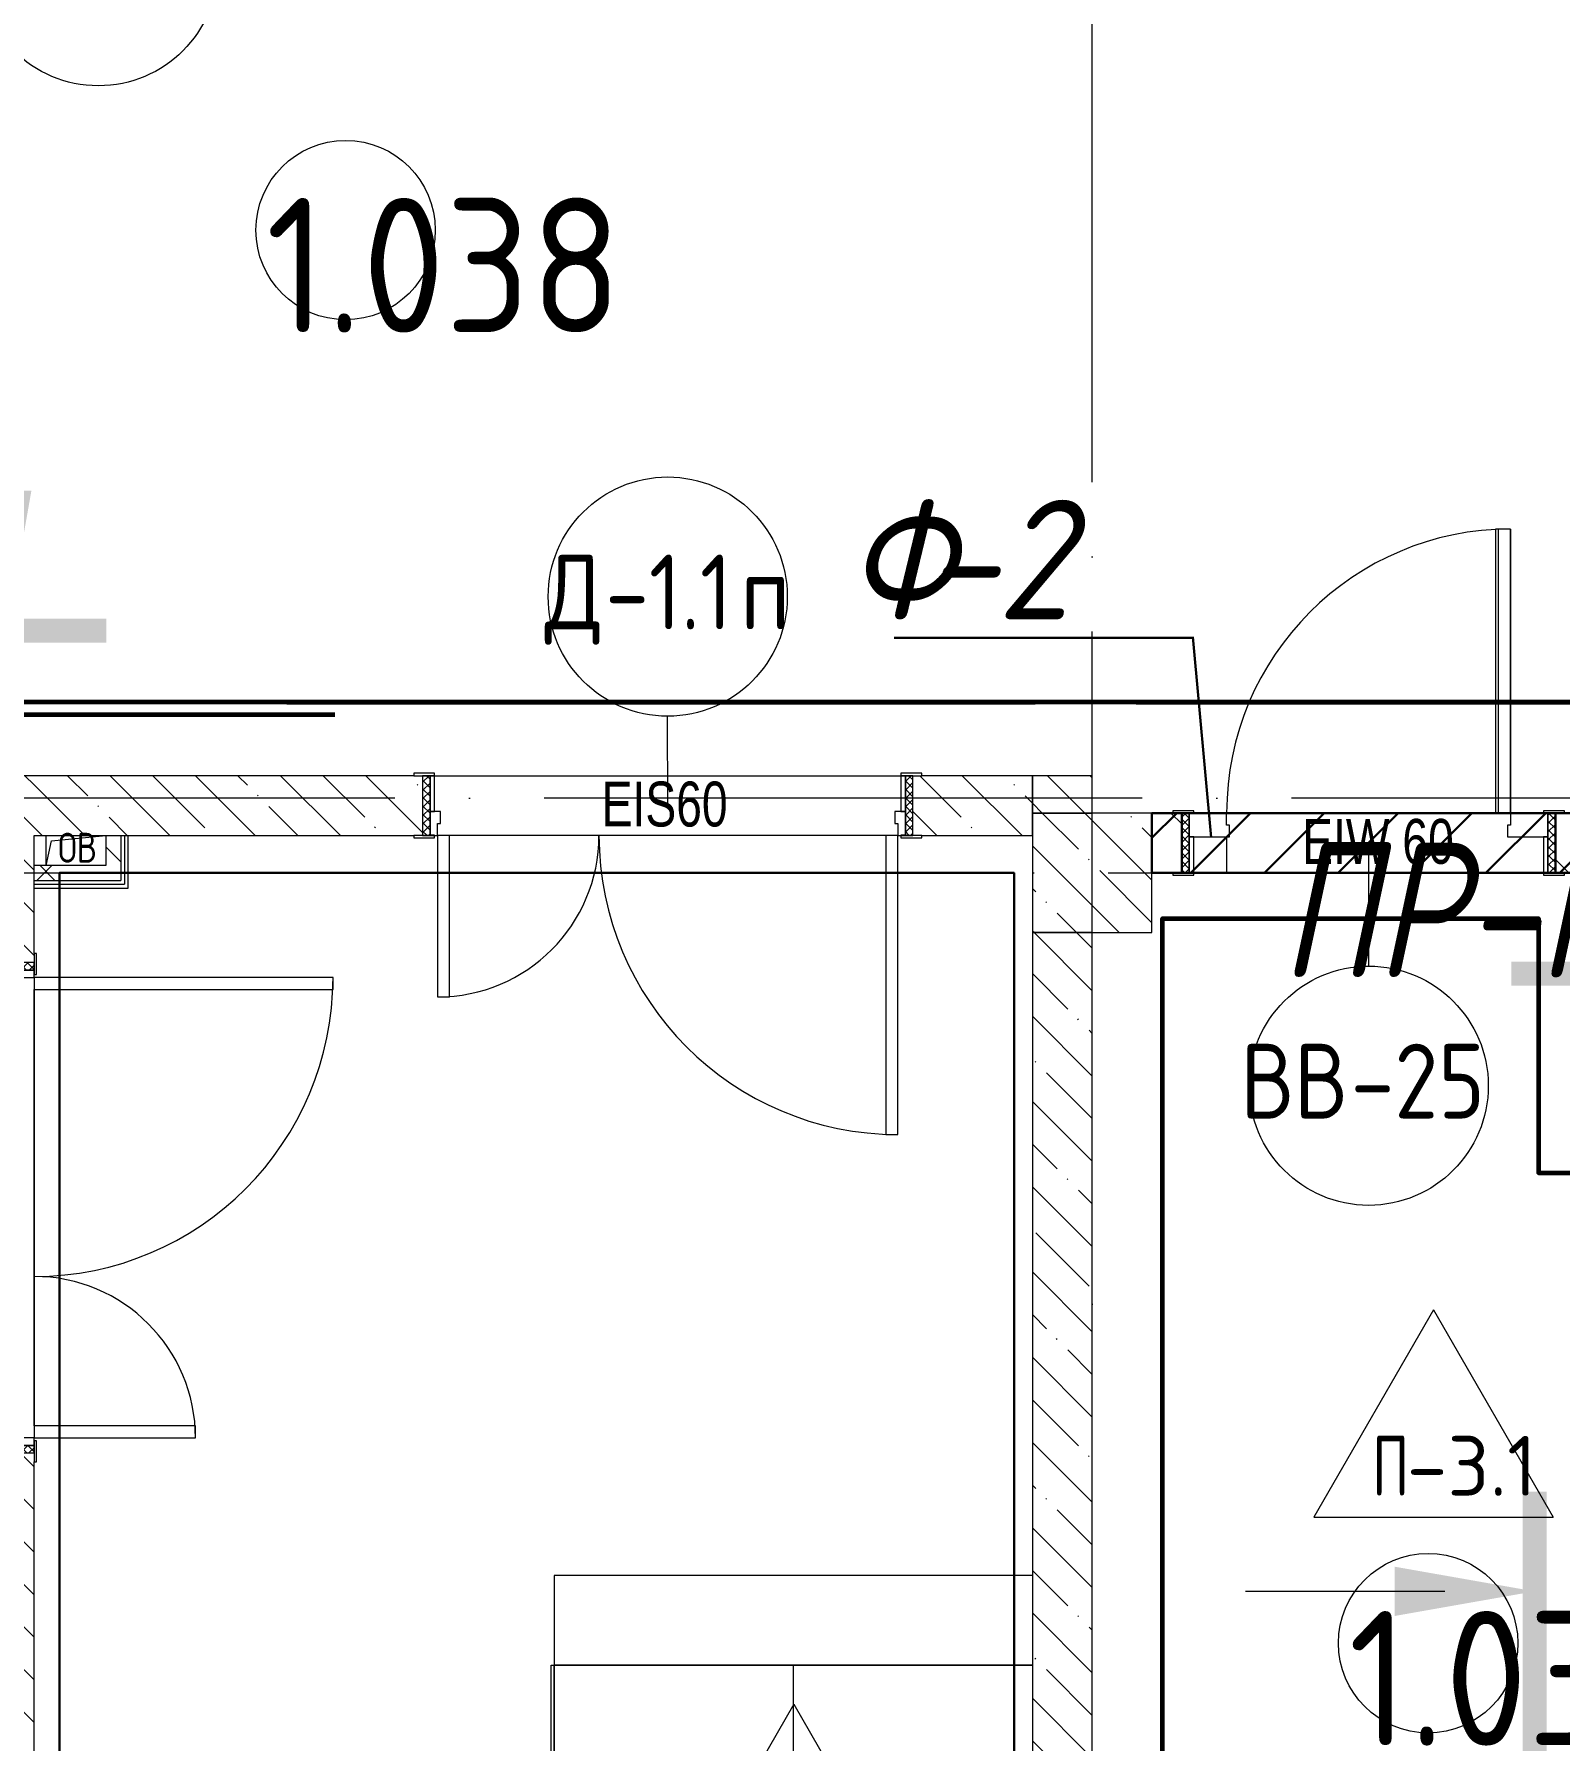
# Model space of a CAD drawing. Header units: millimetres. Extents: x -592259 to 288321, y -552984 to 293768.
# Drawn here: x 113648 to 118753, y 32872 to 38580 of the extents above; entities that cross this region are included whole.
import ezdxf

# ---------------------------------------------------------------- set-up
doc = ezdxf.new("R2010")
doc.units = ezdxf.units.MM
doc.linetypes.add('ADSK_Линия сетки', pattern=[2500, 2000, -250, 0, -250])
doc.linetypes.add('ADSK_Скрыто', pattern=[600, 300, -300])
for name, color, linetype, lineweight in [('0.1) Блок 3 вып', 6, 'Continuous', 30), ('2)Фархверки', 40, 'Continuous', 30), ('2.3)Фарх 3 выполн.', 160, 'Continuous', 30), ('3.3) Перемычки 3 выполн', 5, 'Continuous', 30), ('4.1) Штук. 3 вып', 6, 'Continuous', 60), ('4.1.1) Штук.  швы3 вып.', 6, 'Continuous', 60), ('4.2) Штук 4 вып', 6, 'Continuous', 60), ('4.7) Штук. 5 вып 3.7Шт', 6, 'Continuous', 30), ('A-AREA-____-IDEN', 250, 'Continuous', 9), ('A-DETL-GENF-OTLN', 250, 'Continuous', 5), ('A-DOOR-____-IDEN', 250, 'Continuous', 9), ('A-DOOR-____-MCUT', 250, 'Continuous', 5), ('A-DOOR-____-OTLN', 250, 'Continuous', 5), ('A-DOOR-FRAM-MCUT', 250, 'Continuous', 5), ('A-DOOR-FRAM-OTLN', 250, 'Continuous', 5), ('A-FLOR-____-IDEN', 250, 'Continuous', 9), ('A-FLOR-____-OTLN', 250, 'Continuous', 9), ('A-GLAZ-____-OTLN', 250, 'Continuous', 5), ('A-ROOF-___-IDEN', 250, 'Continuous', 9), ('A-ROOF-____-OTLN', 250, 'Continuous', 5), ('A-WALL-____-MCUT', 250, 'Continuous', 13), ('A-WALL-____-PATT', 250, 'Continuous', 13), ('A-WALL-FNSH-MCUT', 250, 'Continuous', 13), ('G-____-____-SYMB', 250, 'ADSK_Скрыто', 9), ('I-WALL-____-OTLN', 250, 'Continuous', 9), ('S-COLS-____-MCUT', 250, 'Continuous', 25), ('S-COLS-____-OTLN', 250, 'Continuous', 9), ('S-GRID-____-OTLN', 250, 'Continuous', 9), ('S-STRS-____-OTLN', 250, 'Continuous', 5)]:
    doc.layers.add(name, color=color, linetype=linetype, lineweight=lineweight)
doc.styles.add('Arial Narrow', font='ARIALN.TTF', dxfattribs={"width": 0.9, "height": 150})
doc.styles.add('GOST Common_1', font='', dxfattribs={"width": 0.9, "height": 250})
doc.styles.add('ISOCPEUR', font='isocpeur.ttf', dxfattribs={"width": 0.8, "height": 100})
doc.styles.add('ISOCPEUR_1', font='isocpeur.ttf', dxfattribs={"width": 0.9, "height": 250})
doc.styles.add('ISOCPEUR_2', font='isocpeur.ttf', dxfattribs={"height": 160})
doc.styles.add('ISOCPEUR_I', font='isocpeui.ttf', dxfattribs={"width": 0.9, "height": 12.5})
doc.styles.add('ISOCPEUR_I_1', font='ГОСТ тип А.ttf', dxfattribs={"height": 2500})
doc.styles.get('GOST Common_1').set_extended_font_data('GOST Common')
pattern_1 = [(135, (12287.91, -0.0006), (-142.5612, -142.5612), []), (135, (12430.48, -0.0006), (-142.5612, -142.5612), [252.016, -50.403, 3.353, -47.05])]
pattern_2 = [(135, (1481.41, 164.685), (-14.14214, -14.14214), []), (225, (1481.41, 164.685), (14.14214, -14.14214), [])]
pattern_3 = [(45, (-641.384, 164.685), (-14.1421, 14.1421), []), (135, (-641.384, 164.685), (-14.1421, -14.1421), [])]
pattern_4 = [(45, (12287.91, -0.0006), (-141.42136, 141.42136), []), (135, (12287.91, -0.0006), (-141.42136, -141.42136), [])]

# ---------------------------------------------------------------- blocks, each defined once
blk = doc.blocks.new('Разрез - Номер вида сзади_3_5 мм-32550532-АР1_Кладочный план 1 этажа С2и3')
at = {"layer": 'G-____-____-SYMB', "linetype": 'Continuous'}
for points in [[(9.798, 0.404), (9.798, -0.394), (-0.333, -0.394), (-0.333, 0.404)], [(2.176, -4.675), (3, 0), (3.824, -4.675)]]:
    blk.add_hatch(color=256, dxfattribs=at).paths.add_polyline_path(points)
at = {"layer": 'G-____-____-SYMB', "linetype": 'Continuous', "lineweight": 20}
blk.add_line((3, -3), (3, -9.663), dxfattribs=at)
blk = doc.blocks.new('Разрез - Номер вида спереди_3_5 мм-32550530-АР1_Кладочный план 1 этажа С2и3')
at = {"layer": 'G-____-____-SYMB', "linetype": 'Continuous'}
for points in [[(9.798, 0.404), (9.798, -0.394), (-0.333, -0.394), (-0.333, 0.404)], [(2.176, -4.675), (3, 0), (3.824, -4.675)]]:
    blk.add_hatch(color=256, dxfattribs=at).paths.add_polyline_path(points)
at = {"layer": 'G-____-____-SYMB', "linetype": 'Continuous', "lineweight": 20}
blk.add_line((3, -3), (3, -9.663), dxfattribs=at)
blk = doc.blocks.new('Дверь_СКБ_2Ст_Внутренняя1 - Н_Д-1_2_1640x2100h_ЛК-42478933-АР1_Маркировочный план 1 этажа С2и3')
at = {"layer": 'A-DOOR-____-OTLN'}
h = blk.add_hatch(dxfattribs=at)
h.set_pattern_fill('FP_48', color=256, style=0, pattern_type=2)
h.set_pattern_definition(pattern_2)
h.paths.add_polyline_path([(832.5, 100), (807.5, 100), (807.5, -100), (832.5, -100)])
at = {"layer": 'A-DOOR-FRAM-OTLN'}
h = blk.add_hatch(dxfattribs=at)
h.set_pattern_fill('FP_49', color=256, style=0, pattern_type=2)
h.set_pattern_definition(pattern_3)
h.paths.add_polyline_path([(-782.5, 100), (-807.5, 100), (-807.5, -100), (-782.5, -100), (-782.5, -97)])
at = {"layer": 'A-DOOR-____-MCUT'}
for p, q in [((-757.5, 1100), (-757.5, 100)), ((-717.5, 1100), (-757.5, 1100)), ((-717.5, 100), (-717.5, 1100)), ((782.5, 640), (742.5, 640)), ((742.5, 640), (742.5, 100)), ((782.5, 100), (782.5, 640)), ((-757.5, 100), (-717.5, 100)), ((742.5, 100), (782.5, 100))]:
    blk.add_line(p, q, dxfattribs=at)
at = {"layer": 'A-DOOR-____-OTLN'}
for centre, radius, start, end in [((-757.5, 100), 1000, 0, 90), ((782.5, 100), 540, 90, 180)]:
    blk.add_arc(centre, radius, start, end, dxfattribs=at)
at = {"layer": 'A-DOOR-FRAM-MCUT'}
for p, q in [((-767.5, 108), (-837.5, 108)), ((-837.5, 108), (-837.5, 100)), ((-837.5, 100), (-767.5, 100)), ((-782.5, 100), (-807.5, 100)), ((-807.5, 100), (-807.5, -100)), ((-757.5, 100), (-782.5, 100)), ((-782.5, 100), (-782.5, 20)), ((-782.5, -100), (-782.5, 100)), ((-767.5, 100), (-782.5, 100)), ((-782.5, 100), (-782.5, 99)), ((-782.5, 99), (-767.5, 99)), ((-767.5, 100), (-767.5, 108)), ((-767.5, 99), (-767.5, 100)), ((-757.5, 60), (-757.5, 100)), ((-747.5, 60), (-757.5, 60)), ((-747.5, 20), (-747.5, 60)), ((782.5, 60), (772.5, 60)), ((772.5, 60), (772.5, 20)), ((782.5, 100), (782.5, 60)), ((807.5, 100), (782.5, 100)), ((862.5, 108), (792.5, 108)), ((792.5, 108), (792.5, 100)), ((807.5, 100), (792.5, 100)), ((792.5, 100), (792.5, 99)), ((792.5, 100), (862.5, 100)), ((792.5, 99), (807.5, 99)), ((807.5, 20), (807.5, 100)), ((832.5, 100), (807.5, 100)), ((807.5, 100), (807.5, -100)), ((807.5, 99), (807.5, 100)), ((832.5, -100), (832.5, 100)), ((862.5, 100), (862.5, 108)), ((-782.5, 20), (-747.5, 20)), ((-767.5, 20), (-782.5, 20)), ((-782.5, 20), (-782.5, -100)), ((-767.5, -100), (-767.5, 20)), ((772.5, 20), (807.5, 20)), ((807.5, 20), (792.5, 20)), ((792.5, 20), (792.5, -100)), ((807.5, -100), (807.5, 20)), ((-767.5, -100), (-837.5, -100)), ((-837.5, -100), (-837.5, -108)), ((-837.5, -108), (-767.5, -108)), ((-807.5, -100), (-782.5, -100)), ((-782.5, -100), (-767.5, -100)), ((-767.5, -108), (-767.5, -100)), ((792.5, -100), (807.5, -100)), ((862.5, -100), (792.5, -100)), ((792.5, -100), (792.5, -108)), ((792.5, -108), (862.5, -108)), ((807.5, -100), (832.5, -100)), ((862.5, -108), (862.5, -100))]:
    blk.add_line(p, q, dxfattribs=at)
blk = doc.blocks.new('_Wn_-As_OpeningMEP_floor__Rectangular - _Wn_-As_OpeningMEP_floor__Rectangular-34852155-АР1_Маркировочный план 1 этажа С2и3')
at = {"layer": 'A-DETL-GENF-OTLN', "lineweight": 5}
for p, q in [((-100, 0), (-82.3, 82.3)), ((-82.3, 82.3), (100, 100))]:
    blk.add_line(p, q, dxfattribs=at)
blk = doc.blocks.new('Дверь_СКБ_2Ст_Внутренняя1 - Н_Д-1_1п_1640x2100h_ЛК-V93-АР1_Маркировочный план 1 этажа С2и3')
at = {"layer": 'A-DOOR-____-OTLN'}
h = blk.add_hatch(dxfattribs=at)
h.set_pattern_fill('FP_48', color=256, style=0, pattern_type=2)
h.set_pattern_definition(pattern_2)
h.paths.add_polyline_path([(807.5, 100), (807.5, -100), (832.5, -100), (832.5, 100)])
at = {"layer": 'A-DOOR-FRAM-OTLN'}
h = blk.add_hatch(dxfattribs=at)
h.set_pattern_fill('FP_49', color=256, style=0, pattern_type=2)
h.set_pattern_definition(pattern_3)
h.paths.add_polyline_path([(-807.5, 100), (-807.5, -100), (-782.5, -100), (-782.5, 100)])
at = {"layer": 'A-DOOR-____-MCUT'}
for p, q in [((-757.5, 1100), (-757.5, 100)), ((-717.5, 1100), (-757.5, 1100)), ((-717.5, 100), (-717.5, 1100)), ((782.5, 640), (742.5, 640)), ((742.5, 640), (742.5, 100)), ((782.5, 100), (782.5, 640)), ((-757.5, 100), (-717.5, 100)), ((742.5, 100), (782.5, 100))]:
    blk.add_line(p, q, dxfattribs=at)
at = {"layer": 'A-DOOR-____-OTLN'}
for centre, radius, start, end in [((-757.5, 100), 1000, 0, 90), ((782.5, 100), 540, 90, 180)]:
    blk.add_arc(centre, radius, start, end, dxfattribs=at)
at = {"layer": 'A-DOOR-FRAM-MCUT'}
for p, q in [((-767.5, 108), (-837.5, 108)), ((-837.5, 108), (-837.5, 100)), ((-837.5, 100), (-767.5, 100)), ((-782.5, 100), (-807.5, 100)), ((-807.5, 100), (-807.5, -100)), ((-757.5, 100), (-782.5, 100)), ((-782.5, 100), (-782.5, 20)), ((-782.5, -100), (-782.5, 100)), ((-767.5, 100), (-782.5, 100)), ((-782.5, 100), (-782.5, 99)), ((-782.5, 99), (-767.5, 99)), ((-767.5, 100), (-767.5, 108)), ((-767.5, 99), (-767.5, 100)), ((-757.5, 60), (-757.5, 100)), ((-747.5, 60), (-757.5, 60)), ((-747.5, 20), (-747.5, 60)), ((782.5, 60), (772.5, 60)), ((772.5, 60), (772.5, 20)), ((782.5, 100), (782.5, 60)), ((807.5, 100), (782.5, 100)), ((862.5, 108), (792.5, 108)), ((792.5, 108), (792.5, 100)), ((807.5, 100), (792.5, 100)), ((792.5, 100), (792.5, 99)), ((792.5, 100), (862.5, 100)), ((792.5, 99), (807.5, 99)), ((807.5, 20), (807.5, 100)), ((832.5, 100), (807.5, 100)), ((807.5, 100), (807.5, -100)), ((807.5, 99), (807.5, 100)), ((832.5, -100), (832.5, 100)), ((862.5, 100), (862.5, 108)), ((-782.5, 20), (-747.5, 20)), ((-767.5, 20), (-782.5, 20)), ((-782.5, 20), (-782.5, -100)), ((-767.5, -100), (-767.5, 20)), ((772.5, 20), (807.5, 20)), ((807.5, 20), (792.5, 20)), ((792.5, 20), (792.5, -100)), ((807.5, -100), (807.5, 20)), ((-767.5, -100), (-837.5, -100)), ((-837.5, -100), (-837.5, -108)), ((-837.5, -108), (-767.5, -108)), ((-807.5, -100), (-782.5, -100)), ((-782.5, -100), (-767.5, -100)), ((-767.5, -108), (-767.5, -100)), ((792.5, -100), (807.5, -100)), ((862.5, -100), (792.5, -100)), ((792.5, -100), (792.5, -108)), ((792.5, -108), (862.5, -108)), ((807.5, -100), (832.5, -100)), ((862.5, -108), (862.5, -100))]:
    blk.add_line(p, q, dxfattribs=at)
blk = doc.blocks.new('Дверь_СКБ_1Ст_Фрамуга1 - Н_ВВ-25_1250x2600h_Дверь для буллинга-42567697-АР1_Маркировочный план 1 этажа С2и3')
at = {"layer": 'A-DOOR-____-OTLN'}
h = blk.add_hatch(dxfattribs=at)
h.set_pattern_fill('FP_10', color=256, style=0, pattern_type=2)
h.set_pattern_definition([(135, (1676.41, 164.685), (-14.14214, -14.14214), []), (225, (1676.41, 164.685), (14.14214, -14.14214), [])])
h.paths.add_polyline_path([(629.8, -100), (637.5, -100), (637.5, 100), (612.5, 100), (612.5, -100)])
at = {"layer": 'A-DOOR-FRAM-OTLN'}
h = blk.add_hatch(dxfattribs=at)
h.set_pattern_fill('FP_11', color=256, style=0, pattern_type=2)
h.set_pattern_definition([(45, (-446.384, 164.685), (-14.1421, 14.1421), []), (135, (-446.384, 164.685), (-14.1421, -14.1421), [])])
h.paths.add_polyline_path([(-587.5, -100), (-587.5, 100), (-612.5, 100), (-612.5, -100)])
at = {"layer": 'A-DOOR-____-MCUT'}
for p, q in [((487.5, 1050), (437.5, 1050)), ((437.5, 1050), (437.5, 100)), ((487.5, 1050), (447.5, 1050)), ((447.5, 100), (447.5, 1050)), ((487.5, 100), (487.5, 1050)), ((487.5, 1050), (487.5, 100)), ((437.5, 100), (487.5, 100)), ((487.5, 100), (447.5, 100))]:
    blk.add_line(p, q, dxfattribs=at)
at = {"layer": 'A-DOOR-____-OTLN'}
blk.add_arc((487.5, 100), 950, 90, 180, dxfattribs=at)
at = {"layer": 'A-DOOR-FRAM-MCUT'}
for p, q in [((-572.5, 108), (-642.5, 108)), ((-642.5, 108), (-642.5, 100)), ((-642.5, 100), (-572.5, 100)), ((-587.5, 100), (-612.5, 100)), ((-612.5, 100), (-612.5, -100)), ((-462.5, 100), (-587.5, 100)), ((-587.5, 100), (-587.5, 20)), ((-587.5, -100), (-587.5, 100)), ((-572.5, 100), (-572.5, 108)), ((-462.5, 60), (-462.5, 100)), ((-452.5, 60), (-462.5, 60)), ((-452.5, 20), (-452.5, 60)), ((487.5, 60), (477.5, 60)), ((477.5, 60), (477.5, 20)), ((487.5, 100), (487.5, 60)), ((612.5, 100), (487.5, 100)), ((667.5, 108), (597.5, 108)), ((597.5, 108), (597.5, 100)), ((597.5, 100), (667.5, 100)), ((612.5, 20), (612.5, 100)), ((637.5, 100), (612.5, 100)), ((612.5, 100), (612.5, -100)), ((637.5, -100), (637.5, 100)), ((667.5, 100), (667.5, 108)), ((-587.5, 20), (-452.5, 20)), ((-572.5, 20), (-587.5, 20)), ((-587.5, 20), (-587.5, -100)), ((-572.5, -100), (-572.5, 20)), ((477.5, 20), (612.5, 20)), ((612.5, 20), (597.5, 20)), ((597.5, 20), (597.5, -100)), ((612.5, -100), (612.5, 20)), ((-572.5, -100), (-642.5, -100)), ((-642.5, -100), (-642.5, -108)), ((-642.5, -108), (-572.5, -108)), ((-612.5, -100), (-587.5, -100)), ((-587.5, -100), (-572.5, -100)), ((-572.5, -108), (-572.5, -100)), ((597.5, -100), (612.5, -100)), ((667.5, -100), (597.5, -100)), ((597.5, -100), (597.5, -108)), ((597.5, -108), (667.5, -108)), ((612.5, -100), (637.5, -100)), ((667.5, -108), (667.5, -100))]:
    blk.add_line(p, q, dxfattribs=at)
blk = doc.blocks.new('AAR_СКБ_Марка_Помещения_мал - Номер-28977439-АР1_Маркировочный план 1 этажа С2и3')
at = {"layer": 'A-AREA-____-IDEN'}
blk.add_circle((-0.028, 0), 3, dxfattribs=at)
blk = doc.blocks.new('AAR_СКБ_Марка_Перекрытия - Марка пола-17325028-АР1_Маркировочный план 1 этажа С2и3')
at = {"layer": 'A-FLOR-____-IDEN'}
for p, q in [((0, 6.932), (-4.002, 0)), ((0, 6.932), (4.002, 0)), ((-4.002, 0), (4.002, 0))]:
    blk.add_line(p, q, dxfattribs=at)
blk = doc.blocks.new('ADSK_Марка_Дверь - Типоразмер_ADSK_Марка-30565456-АР1_Маркировочный план 1 этажа С2и3')
at = {"layer": 'A-DOOR-____-IDEN'}
blk.add_circle((0, 0), 4, dxfattribs=at)
blk = doc.blocks.new('ADSK_Марка_отделка-ступеней - Типоразмер_ADSK_Марка-39154903-АР1_Маркировочный план 1 этажа С2и3')
at = {"layer": 'A-ROOF-___-IDEN'}
for p, q in [((0, 6.225), (-4.002, -0.707)), ((0, 6.225), (4.002, -0.707)), ((-4.002, -0.707), (4.002, -0.707))]:
    blk.add_line(p, q, dxfattribs=at)

msp = doc.modelspace()

# ---------------------------------------------------------------- hatches: boundary and pattern name
at = {"layer": '0.1) Блок 3 вып'}
h = msp.add_hatch(dxfattribs=at)
h.set_pattern_fill('ANSI31', color=256, scale=55)
h.paths.add_polyline_path([(125687.8919, 39975), (121387.8919, 39975), (121387.8919, 39774.9994), (125687.8919, 39774.9994)])
h.paths.add_polyline_path([(121357.9147, 35774.9403), (117387.8919, 35774.9403), (117387.8919, 35974.9994), (121357.9147, 35974.9994)])
at = {"layer": 'A-WALL-____-PATT', "lineweight": 15, "true_color": 0x000000}
h = msp.add_hatch(dxfattribs=at)
h.set_pattern_fill('FP_1', color=18, style=0, pattern_type=2)
h.set_pattern_definition(pattern_1)
h.paths.add_polyline_path([(113647.9138, 26225), (113647.9138, 33835), (113447.9138, 33835), (113447.9138, 26225.0597), (113647.8919, 26225.0455)])
h.paths.add_polyline_path([(113647.9138, 35475), (113647.9138, 36099.9994), (113447.9138, 36099.9994), (113447.9138, 35475)])
h = msp.add_hatch(dxfattribs=at)
h.set_pattern_fill('FP_1', color=18, style=0, pattern_type=2)
h.set_pattern_definition(pattern_1)
h.paths.add_polyline_path([(113888.0758, 35899.9994), (114947.9144, 35899.9994), (114947.9144, 36099.9994), (113647.9138, 36099.9994), (113647.9138, 35899.9994), (113782.5314, 35899.9994)])
h.paths.add_polyline_path([(116987.8919, 35899.9994), (116987.8919, 36099.9994), (116587.9144, 36099.9994), (116587.9144, 35899.9994), (116707.6748, 35899.9994)])
h = msp.add_hatch(dxfattribs=at)
h.set_pattern_fill('FP_1', color=18, style=0, pattern_type=2)
h.set_pattern_definition(pattern_1)
h.paths.add_polyline_path([(117012.8925, 26425), (117187.9144, 26425), (117187.9144, 28124.9994), (116987.9144, 28124.9994), (116987.9144, 26425), (117009.8929, 26425)])
h.paths.add_polyline_path([(116987.9144, 28524.9994), (117187.9144, 28524.9994), (117187.9144, 32324.9994), (116987.9144, 32324.9994), (116987.9144, 29309.4397)])
h.paths.add_polyline_path([(116987.9144, 32724.9994), (117187.9144, 32724.9994), (117187.9144, 35574.9994), (116987.9165, 35574.9702), (116987.9144, 32862.996)])
h.paths.add_polyline_path([(116987.9144, 35974.9994), (117187.9144, 35974.9994), (117187.9144, 36099.9994), (116987.9144, 36099.9994)])
h = msp.add_hatch(dxfattribs=at)
h.set_pattern_fill('FP_2', color=18, style=0, pattern_type=2)
h.set_pattern_definition([(135, (12287.91, -0.0006), (-141.42136, -141.42136), [])])
h.paths.add_polyline_path([(118892.9138, 35774.9403), (119567.9597, 35775), (119567.9597, 35974.9403), (118737.9138, 35974.9403), (118737.9138, 35774.9403), (118772.9138, 35774.9403)])
h.paths.add_polyline_path([(117387.9144, 35774.9403), (117487.9138, 35774.9403), (117487.9138, 35974.9403), (117387.8919, 35974.9403), (117387.8919, 35774.9403)])
h.paths.add_polyline_path([(126137.8919, 35774.9403), (126137.8919, 35974.9403), (126087.8919, 35974.9403), (126087.8919, 35774.9403), (126119.4701, 35774.9403)])
h.paths.add_polyline_path([(125444.5413, 35774.9403), (125687.8919, 35774.9403), (125687.8919, 35974.9403), (121657.9147, 35974.9403), (121657.9147, 35774.9403), (125212.8919, 35774.9403)])
h.paths.add_polyline_path([(120857.3518, 35774.9403), (121357.9147, 35775), (121357.4301, 35974.9403), (120667.9597, 35974.9403), (120668.2887, 35774.9403), (120808.5414, 35774.9403)])
h = msp.add_hatch(dxfattribs=at)
h.set_pattern_fill('FP_83', color=18, style=0, pattern_type=2)
h.set_pattern_definition(pattern_4)
h.paths.add_polyline_path([(113938.0758, 35749.3207), (113938.0758, 35899.9994), (113888.0758, 35899.9994), (113888.0758, 35749.3207), (113916.3716, 35749.3207)])
h = msp.add_hatch(dxfattribs=at)
h.set_pattern_fill('FP_83', color=18, style=0, pattern_type=2)
h.set_pattern_definition(pattern_4)
h.paths.add_polyline_path([(113719.8227, 35749.3207), (113888.0758, 35749.3207), (113888.0758, 35799.3207), (113647.9138, 35799.3207), (113647.9138, 35749.3207)])
at = {"layer": 'S-COLS-____-OTLN', "lineweight": 5, "true_color": 0x000000}
h = msp.add_hatch(dxfattribs=at)
h.set_pattern_fill('FP_1', color=18, style=0, pattern_type=2)
h.set_pattern_definition(pattern_1)
h.paths.add_polyline_path([(117387.8919, 35574.9994), (117387.8919, 35974.9994), (116987.8919, 35974.9994), (116987.9144, 35574.9994), (117187.9144, 35574.9994)])

# ---------------------------------------------------------------- linework, layer by layer
at = {"layer": '0.1) Блок 3 вып'}
for points in [[(121357.9147, 35774.9403), (117387.8919, 35774.9403), (117387.8919, 35974.9994), (121357.9147, 35974.9994)], [(117487.9138, 35774.9403), (118737.9138, 35774.9403), (118737.9138, 35974.9403), (117487.9138, 35974.9403)]]:
    msp.add_lwpolyline(points, close=True, dxfattribs=at)
at = {"layer": '2.3)Фарх 3 выполн.'}
for p, q in [((116525.1741, 36561.3705), (117525.1741, 36561.3705)), ((117586.5389, 35892.9395), (117525.1741, 36564.5143))]:
    msp.add_line(p, q, dxfattribs=at)
at = {"layer": '4.1) Штук. 3 вып'}
msp.add_lwpolyline([(100384.7674, 39584.0455), (120826.1746, 39584.0455), (120826.1746, 36345.8613), (100384.7674, 36345.8613), (100384.7674, 36424.9994)], dxfattribs=at)
at = {"layer": '4.1.1) Штук.  швы3 вып.'}
for points in [[(114493.3785, 36345.8613), (116997.2567, 36345.8613)], [(117335.464, 36345.8613), (119839.3421, 36345.8613)], [(118537.9138, 36345.8613), (121041.792, 36345.8613)], [(112150.473, 36304.9403), (114654.3512, 36304.9403)]]:
    msp.add_lwpolyline(points, dxfattribs=at)
at = {"layer": '4.2) Штук 4 вып'}
msp.add_lwpolyline([(118086.4272, 26461.3109), (118086.4272, 27955.9712), (117423.1374, 27955.9712), (117423.1374, 35622.644), (118680.9672, 35622.644), (118680.9672, 34771.8272), (119270.4498, 34771.8272), (119270.4498, 26380.1722), (118095.1757, 26380.1722)], dxfattribs=at)
at = {"layer": '4.7) Штук. 5 вып 3.7Шт'}
msp.add_lwpolyline([(113732.3203, 26531.8595), (116926.6415, 26531.8595), (116926.6415, 35774.9994), (113732.3203, 35774.9994)], close=True, dxfattribs=at)
at = {"layer": 'A-DOOR-____-IDEN', "color": 18, "true_color": 0x000000}
for p, q in [((115767.9144, 35999.9994), (115767.457, 36299.0594)), ((118112.9138, 35874.9403), (118112.9138, 35462.8919))]:
    msp.add_line(p, q, dxfattribs=at)
at = {"layer": 'A-FLOR-____-OTLN', "color": 18, "lineweight": 5, "true_color": 0x000000}
for p, q in [((117387.8919, 35974.9994), (117457.9138, 35974.9994)), ((117527.9138, 35974.9994), (118537.9138, 35974.9994)), ((118587.9138, 35974.9994), (118697.9138, 35974.9994)), ((113688.0758, 35799.9994), (113688.0758, 35899.9994)), ((116497.9144, 35899.9994), (115037.9144, 35899.9994)), ((117637.9138, 35894.9403), (117637.9138, 35774.9403)), ((113888.0758, 35799.9994), (113688.0758, 35799.9994)), ((117637.9138, 35774.9403), (117527.9138, 35774.9403)), ((113647.9138, 35385), (113647.9138, 33925)), ((113647.9138, 33925), (113647.9138, 35385)), ((115377.8919, 26425), (115377.8919, 33124.9994)), ((115377.8919, 33124.9994), (115387.9144, 33124.9994))]:
    msp.add_line(p, q, dxfattribs=at)
at = {"layer": 'A-ROOF-____-OTLN', "color": 18, "true_color": 0x000000}
for p, q in [((115387.9144, 31024.9994), (115387.9144, 33124.9994)), ((115387.9144, 33124.9994), (116987.9144, 33124.9994))]:
    msp.add_line(p, q, dxfattribs=at)
at = {"layer": 'A-WALL-____-MCUT', "color": 18, "lineweight": 15, "true_color": 0x000000}
for p, q in [((114917.9144, 36099.9994), (113567.9138, 36099.9994)), ((116987.9138, 36099.9994), (116617.9144, 36099.9994)), ((116987.9138, 35899.9994), (116987.9138, 36099.9994)), ((116987.9144, 36099.9994), (116987.9144, 35974.9994)), ((117187.9144, 36099.9994), (116987.9144, 36099.9994)), ((117187.9144, 35974.9994), (117187.9144, 36099.9994)), ((116987.9144, 35974.9994), (117187.9144, 35974.9994)), ((117457.9138, 35974.9403), (117387.8919, 35974.9403)), ((117387.8919, 35974.9403), (117387.8919, 35774.9403)), ((113647.9138, 35505), (113647.9138, 35899.9994)), ((113647.9138, 35899.9994), (114917.9144, 35899.9994)), ((113888.0758, 35899.9994), (113888.0758, 35799.3207)), ((113938.0758, 35899.9994), (113938.0758, 35749.3207)), ((113950.5758, 35899.9994), (113950.5758, 35736.8207)), ((116617.9144, 35899.9994), (116987.9138, 35899.9994)), ((113888.0758, 35799.3207), (113647.9138, 35799.3207)), ((113647.9138, 35749.3207), (113938.0758, 35749.3207)), ((113647.9138, 35736.8207), (113950.5758, 35736.8207)), ((117387.8919, 35774.9403), (117457.9138, 35774.9403)), ((116987.9144, 35574.9994), (116987.9144, 32724.9994)), ((117187.9144, 35574.9994), (116987.9144, 35574.9994)), ((117187.9144, 32724.9994), (117187.9144, 35574.9994)), ((113647.9138, 26225), (113647.9138, 33805))]:
    msp.add_line(p, q, dxfattribs=at)
at = {"layer": 'A-WALL-FNSH-MCUT', "lineweight": 15}
for p, q in [((113963.0758, 35724.3207), (113963.0758, 35899.9994)), ((113647.9138, 35724.3207), (113963.0758, 35724.3207))]:
    msp.add_line(p, q, dxfattribs=at)
at = {"layer": 'I-WALL-____-OTLN', "color": 18, "lineweight": 15, "true_color": 0x000000}
for p, q in [((114987.9144, 36099.9994), (116547.9144, 36099.9994)), ((117637.9138, 35974.9403), (118537.9138, 35974.9403)), ((118697.9138, 35774.9403), (117527.9138, 35774.9403)), ((113647.9138, 35385), (113647.9138, 33925))]:
    msp.add_line(p, q, dxfattribs=at)
at = {"layer": 'S-COLS-____-MCUT', "color": 18, "lineweight": 5, "true_color": 0x000000}
for p, q in [((116987.8919, 35974.9994), (116987.8919, 35574.9994)), ((117387.8919, 35974.9994), (117187.9144, 35974.9994)), ((117387.8919, 35574.9994), (117387.8919, 35774.9403)), ((117187.9144, 35574.9994), (117387.8919, 35574.9994))]:
    msp.add_line(p, q, dxfattribs=at)
at = {"layer": 'S-COLS-____-OTLN', "color": 18, "lineweight": 5, "true_color": 0x000000}
for p, q in [((117187.9144, 35974.9994), (116987.8919, 35974.9994)), ((117387.8919, 35774.9403), (117387.8919, 35974.9994)), ((116987.8919, 35574.9994), (117187.9144, 35574.9994))]:
    msp.add_line(p, q, dxfattribs=at)
at = {"layer": 'S-GRID-____-OTLN', "color": 18, "linetype": 'ADSK_Линия сетки', "true_color": 0x000000}
for p, q in [((117187.9138, -2919.5356), (117187.9138, 61063.6538)), ((167356.8279, 36025), (111607.9138, 36025)), ((77240.3519, 35775), (168626.8279, 35775))]:
    msp.add_line(p, q, dxfattribs=at)
at = {"layer": 'S-STRS-____-OTLN', "color": 18, "true_color": 0x000000}
for p, q in [((116987.9144, 33424.9994), (115387.9144, 33424.9994)), ((115387.9144, 33424.9994), (115387.9144, 33124.9994)), ((115387.9144, 33124.9994), (115387.9144, 32824.9994)), ((116987.9144, 33124.9994), (115387.9144, 33124.9994)), ((116987.9144, 33124.9994), (115387.9144, 33124.9994))]:
    msp.add_line(p, q, dxfattribs=at)
at = {"layer": 'S-STRS-____-OTLN', "color": 18, "lineweight": 9, "true_color": 0x000000}
msp.add_line((116187.9144, 33124.9994), (116187.9144, 32824.9994), dxfattribs=at)

# ---------------------------------------------------------------- block references
at = {"layer": 'A-AREA-____-IDEN', "color": 18, "true_color": 0x000000, "xscale": 99.99999999999993, "yscale": 99.99999999999993, "zscale": 99.99999999999993}
for p in [(114692.9451, 37924.8368), (118314.9747, 33198.4896)]:
    msp.add_blockref('AAR_СКБ_Марка_Помещения_мал - Номер-28977439-АР1_Маркировочный план 1 этажа С2и3', p, dxfattribs=at)
at = {"layer": 'A-DOOR-____-IDEN', "color": 18, "true_color": 0x000000, "xscale": 99.99999999999993, "yscale": 99.99999999999993, "zscale": 99.99999999999993}
for p in [(113862.9005, 38807.6086), (115767.9144, 36699.0594), (118113.3712, 35062.8919)]:
    msp.add_blockref('ADSK_Марка_Дверь - Типоразмер_ADSK_Марка-30565456-АР1_Маркировочный план 1 этажа С2и3', p, dxfattribs=at)
at = {"layer": 'A-DOOR-____-OTLN', "color": 18, "true_color": 0x000000}
msp.add_blockref('Дверь_СКБ_1Ст_Фрамуга1 - Н_ВВ-25_1250x2600h_Дверь для буллинга-42567697-АР1_Маркировочный план 1 этажа С2и3', (118100.4138, 35874.9403), dxfattribs=at)
for name, p, rotation in [('Дверь_СКБ_2Ст_Внутренняя1 - Н_Д-1_1п_1640x2100h_ЛК-V93-АР1_Маркировочный план 1 этажа С2и3', (115780.4144, 35999.9994), 180), ('Дверь_СКБ_2Ст_Внутренняя1 - Н_Д-1_2_1640x2100h_ЛК-42478933-АР1_Маркировочный план 1 этажа С2и3', (113547.9138, 34667.5), 269.9999999999999)]:
    msp.add_blockref(name, p, dxfattribs=dict(at, rotation=rotation))
at = {"layer": 'A-FLOR-____-IDEN', "color": 18, "true_color": 0x000000, "xscale": 99.99999999999993, "yscale": 99.99999999999993, "zscale": 99.99999999999993}
msp.add_blockref('AAR_СКБ_Марка_Перекрытия - Марка пола-17325028-АР1_Маркировочный план 1 этажа С2и3', (118330.0077, 33620.2256), dxfattribs=at)
at = {"layer": 'A-GLAZ-____-OTLN', "color": 18, "true_color": 0x000000}
msp.add_blockref('_Wn_-As_OpeningMEP_floor__Rectangular - _Wn_-As_OpeningMEP_floor__Rectangular-34852155-АР1_Маркировочный план 1 этажа С2и3', (113788.0758, 35799.9994), dxfattribs=at)
at = {"layer": 'A-ROOF-___-IDEN', "color": 18, "true_color": 0x000000, "xscale": 99.99999999999993, "yscale": 99.99999999999993, "zscale": 99.99999999999993}
msp.add_blockref('ADSK_Марка_отделка-ступеней - Типоразмер_ADSK_Марка-39154903-АР1_Маркировочный план 1 этажа С2и3', (116190.3125, 32371.4511), dxfattribs=at)
at = {"layer": 'G-____-____-SYMB', "linetype": 'Continuous', "xscale": 99.99999999999993, "yscale": 99.99999999999993, "zscale": 99.99999999999993}
for p, rotation in [((113856.4238, 36585.8102), 180), ((118667.8535, 33671.8207), 269.9999999999996)]:
    msp.add_blockref('Разрез - Номер вида сзади_3_5 мм-32550532-АР1_Кладочный план 1 этажа С2и3', p, dxfattribs=dict(at, rotation=rotation))
at = {"layer": 'G-____-____-SYMB', "linetype": 'Continuous', "lineweight": 40, "extrusion": (0, 0, -1), "xscale": 99.99999999999993, "yscale": 99.99999999999993, "zscale": 99.99999999999993}
msp.add_blockref('Разрез - Номер вида спереди_3_5 мм-32550530-АР1_Кладочный план 1 этажа С2и3', (-119570.4498, 35437.2963), dxfattribs=at)

# ---------------------------------------------------------------- texts
at = {"layer": '2)Фархверки', "insert": (113728.0968, 35908.9549), "char_height": 100, "width": 160.3375, "attachment_point": 1, "style": 'ISOCPEUR'}
msp.add_mtext('ОВ', dxfattribs=at)
at = {"layer": '2.3)Фарх 3 выполн.', "char_height": 400, "attachment_point": 1, "style": 'ISOCPEUR_I'}
for s, insert, width in [('\\fISOCPEUR|b0|i1|c204|p34|;Ф', (116365.6829, 37022.6975), 312.658125), ('-2', (116623.6517, 37022.6975), 448.945)]:
    msp.add_mtext(s, dxfattribs=dict(at, insert=insert, width=width))
at = {"layer": '3.3) Перемычки 3 выполн', "insert": (117818.5577, 35875.1548), "char_height": 450, "width": 166.751, "attachment_point": 1, "style": 'ISOCPEUR_I_1'}
msp.add_mtext('{\\fISOCPEUR|b0|i1|c204|p34;\\W0.8;ПР-Г4}', dxfattribs=at)
at = {"layer": 'A-AREA-____-IDEN', "color": 18, "true_color": 0x000000, "char_height": 450, "width": 609.2825, "attachment_point": 1, "style": 'ISOCPEUR_1'}
for s, insert in [('1.038', (114423.4447, 38032.3223)), ('1.030', (118045.4743, 33305.9751))]:
    msp.add_mtext(s, dxfattribs=dict(at, insert=insert))
at = {"layer": 'A-DOOR-____-IDEN', "color": 18, "true_color": 0x000000, "attachment_point": 1}
for s, insert, char_height, width, style in [('\\fGOST Common|b0|i0|c204|p34|;\\W.9;Д', (115356.607, 36839.51), 250, 245.316375, 'GOST Common_1'), ('-1.1', (115559.0133, 36839.51), 250, 548.35425, 'GOST Common_1'), ('\\fGOST Common|b0|i0|c204|p34|;\\W.9;п', (116011.4508, 36839.51), 250, 194.810062, 'GOST Common_1'), ('EIS60', (115546.957, 36080.1479), 150, 526.708687, 'Arial Narrow'), ('EIW 60', (117890.6879, 35955.1485), 150, 627.721312, 'Arial Narrow'), ('ВВ', (117684.0638, 35203.3425), 250, 447.341625, 'GOST Common_1'), ('-25', (118053.1576, 35203.3425), 250, 584.430187, 'GOST Common_1')]:
    msp.add_mtext(s, dxfattribs=dict(at, insert=insert, char_height=char_height, width=width, style=style))
at = {"layer": 'A-FLOR-____-IDEN', "color": 18, "true_color": 0x000000, "char_height": 200, "attachment_point": 1, "style": 'ISOCPEUR_2'}
for s, insert, width in [('\\fISOCPEUR|b0|i0|c204|p34|;\\W.7;П', (118124.7728, 33891.6114), 140.295312), ('-3.1', (118240.528, 33891.6114), 381.60325)]:
    msp.add_mtext(s, dxfattribs=dict(at, insert=insert, width=width))

doc.saveas('drawing.dxf')
